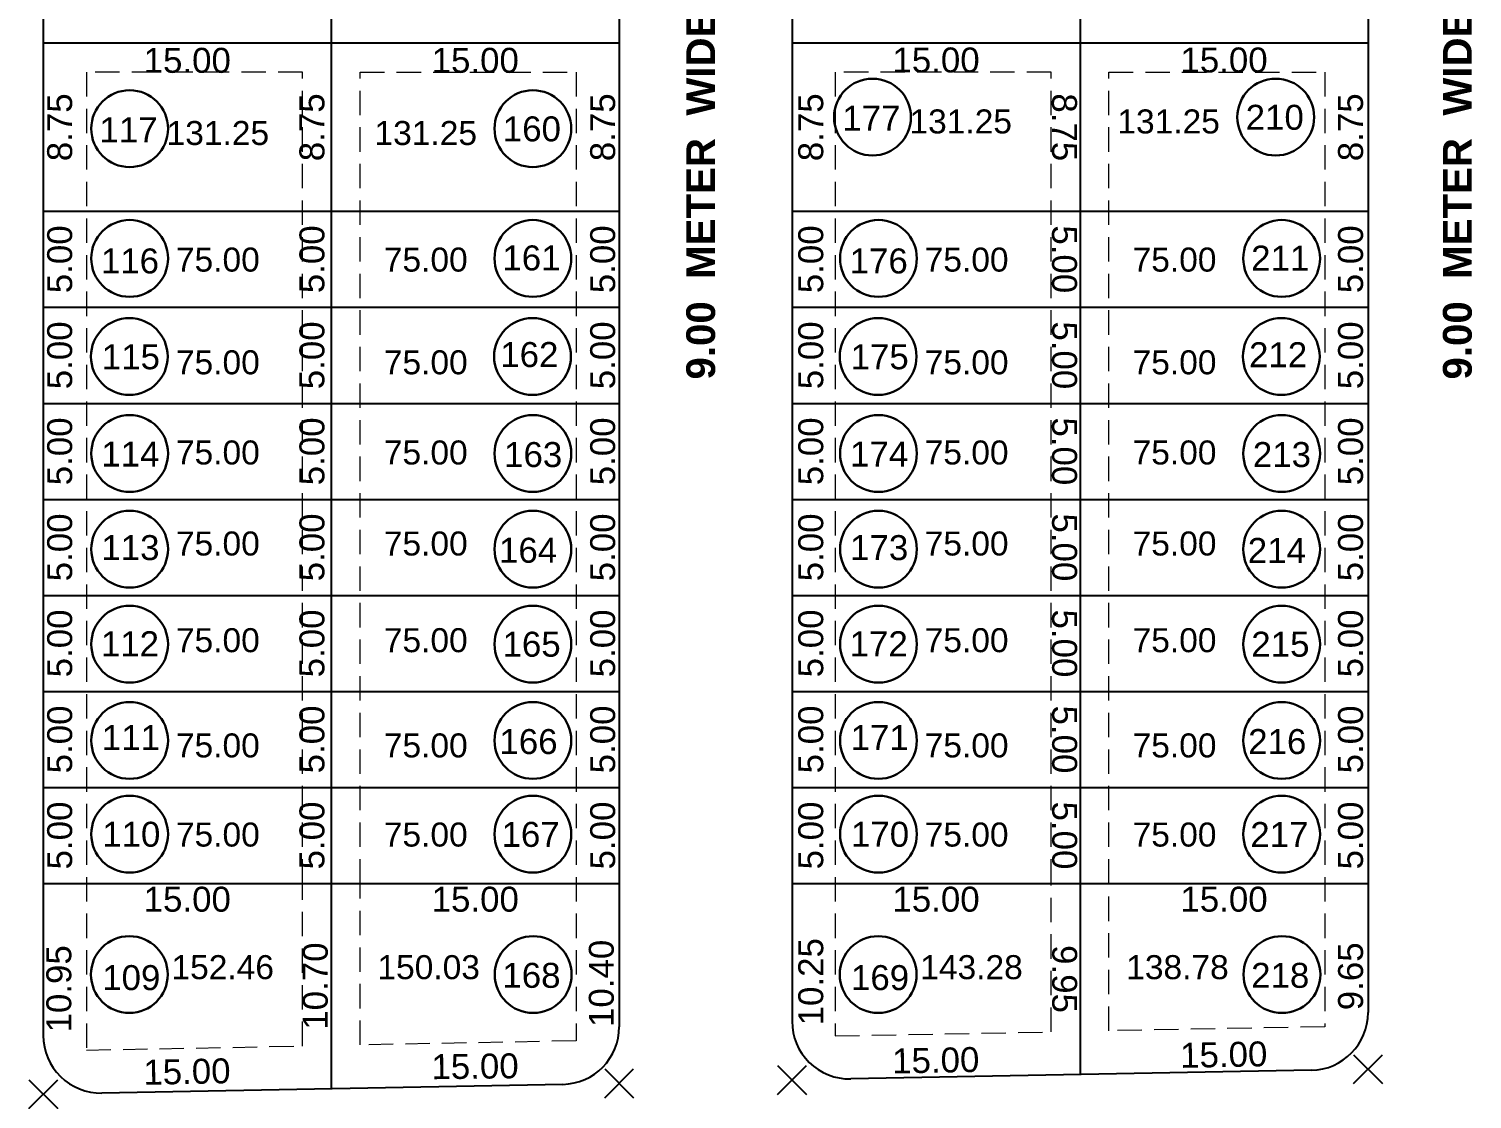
# Model space of a CAD drawing. Header units: millimetres. Extents: x 26213 to 35402, y -1028 to 2462.
# Drawn here: x 35011.4 to 35086.6, y 294.1 to 349.8 of the extents above; entities that cross this region are included whole.
import ezdxf
from ezdxf.enums import TextEntityAlignment as Align

# ---------------------------------------------------------------- set-up
doc = ezdxf.new("R2010")
doc.units = ezdxf.units.MM
doc.header["$PDMODE"] = 3
doc.header["$PDSIZE"] = 0.75
doc.linetypes.add('DASHED', pattern=[19.05, 12.7, -6.35])
for name, color, linetype in [('AREA', 7, 'Continuous'), ('DIMEMSION', 7, 'Continuous'), ('NUMBRING', 162, 'Continuous'), ('POINT', 190, 'Continuous'), ('ROAD', 7, 'Continuous'), ('SOLID HATCH', 253, 'Continuous')]:
    doc.layers.add(name, color=color, linetype=linetype)
doc.layers.add('CIRCLE', color=197, linetype='Continuous', lineweight=30)
doc.layers.add('LAYOUT PLAN', color=7, linetype='Continuous', lineweight=25)
doc.styles.get("Standard").update_dxf_attribs({"font": 'arial.ttf'})
doc.dimstyles.new('LAYOUT PLAN', dxfattribs={"dimtxt": 1.3, "dimasz": 1, "dimexe": 0.18, "dimexo": 0.0625, "dimgap": 0.09, "dimtad": 0, "dimrnd": 0.05, "dimzin": 0, "dimdsep": 46, "dimtxsty": 'Standard', "dimcen": 0, "dimse1": 1, "dimse2": 1, "dimsd1": 1, "dimsd2": 1, "dimadec": 0, "dimazin": 0, "dimtfac": 1, "dimtofl": 0, "dimtmove": 0, "dimatfit": 3, "dimfxl": 1, "dimtolj": 1, "dimtzin": 0, "dimarcsym": 0})

# ---------------------------------------------------------------- blocks, each defined once
blk = doc.blocks.new('*D3331')
at = {"layer": 'Defpoints', "color": 0}
for p in [(35042.167, 340.339), (35041.312, 335.339), (35042.167, 335.339)]:
    blk.add_point(p, dxfattribs=at)
at = {"layer": 'DIMEMSION', "color": 0, "insert": (35041.312, 337.839), "char_height": 1.3, "attachment_point": 5, "rotation": 90}
blk.add_mtext('\\A1;5.00', dxfattribs=at)
blk = doc.blocks.new('*D3332')
at = {"layer": 'Defpoints', "color": 0}
for p in [(35042.167, 335.339), (35041.312, 330.339), (35042.167, 330.339)]:
    blk.add_point(p, dxfattribs=at)
at = {"layer": 'DIMEMSION', "color": 0, "insert": (35041.312, 332.839), "char_height": 1.3, "attachment_point": 5, "rotation": 90}
blk.add_mtext('\\A1;5.00', dxfattribs=at)
blk = doc.blocks.new('*D3333')
at = {"layer": 'Defpoints', "color": 0}
for p in [(35042.167, 330.339), (35041.312, 325.339), (35042.167, 325.339)]:
    blk.add_point(p, dxfattribs=at)
at = {"layer": 'DIMEMSION', "color": 0, "insert": (35041.312, 327.839), "char_height": 1.3, "attachment_point": 5, "rotation": 90}
blk.add_mtext('\\A1;5.00', dxfattribs=at)
blk = doc.blocks.new('*D3334')
at = {"layer": 'Defpoints', "color": 0}
for p in [(35042.167, 325.339), (35041.312, 320.339), (35042.167, 320.339)]:
    blk.add_point(p, dxfattribs=at)
at = {"layer": 'DIMEMSION', "color": 0, "insert": (35041.312, 322.839), "char_height": 1.3, "attachment_point": 5, "rotation": 90}
blk.add_mtext('\\A1;5.00', dxfattribs=at)
blk = doc.blocks.new('*D3335')
at = {"layer": 'Defpoints', "color": 0}
for p in [(35042.167, 320.339), (35041.312, 315.339), (35042.167, 315.339)]:
    blk.add_point(p, dxfattribs=at)
at = {"layer": 'DIMEMSION', "color": 0, "insert": (35041.312, 317.839), "char_height": 1.3, "attachment_point": 5, "rotation": 90}
blk.add_mtext('\\A1;5.00', dxfattribs=at)
blk = doc.blocks.new('*D3336')
at = {"layer": 'Defpoints', "color": 0}
for p in [(35042.167, 315.339), (35041.312, 310.339), (35042.167, 310.339)]:
    blk.add_point(p, dxfattribs=at)
at = {"layer": 'DIMEMSION', "color": 0, "insert": (35041.312, 312.839), "char_height": 1.3, "attachment_point": 5, "rotation": 90}
blk.add_mtext('\\A1;5.00', dxfattribs=at)
blk = doc.blocks.new('*D3337')
at = {"layer": 'Defpoints', "color": 0}
for p in [(35042.167, 310.339), (35041.312, 305.339), (35042.167, 305.339)]:
    blk.add_point(p, dxfattribs=at)
at = {"layer": 'DIMEMSION', "color": 0, "insert": (35041.312, 307.839), "char_height": 1.3, "attachment_point": 5, "rotation": 90}
blk.add_mtext('\\A1;5.00', dxfattribs=at)
blk = doc.blocks.new('*D3338')
at = {"layer": 'Defpoints', "color": 0}
for p in [(35027.167, 340.339), (35026.168, 335.339), (35027.167, 335.339)]:
    blk.add_point(p, dxfattribs=at)
at = {"layer": 'DIMEMSION', "color": 0, "insert": (35026.168, 337.839), "char_height": 1.3, "attachment_point": 5, "rotation": 90}
blk.add_mtext('\\A1;5.00', dxfattribs=at)
blk = doc.blocks.new('*D3339')
at = {"layer": 'Defpoints', "color": 0}
for p in [(35027.167, 335.339), (35026.168, 330.339), (35027.167, 330.339)]:
    blk.add_point(p, dxfattribs=at)
at = {"layer": 'DIMEMSION', "color": 0, "insert": (35026.168, 332.839), "char_height": 1.3, "attachment_point": 5, "rotation": 90}
blk.add_mtext('\\A1;5.00', dxfattribs=at)
blk = doc.blocks.new('*D3340')
at = {"layer": 'Defpoints', "color": 0}
for p in [(35027.167, 330.339), (35026.168, 325.339), (35027.167, 325.339)]:
    blk.add_point(p, dxfattribs=at)
at = {"layer": 'DIMEMSION', "color": 0, "insert": (35026.168, 327.839), "char_height": 1.3, "attachment_point": 5, "rotation": 90}
blk.add_mtext('\\A1;5.00', dxfattribs=at)
blk = doc.blocks.new('*D3341')
at = {"layer": 'Defpoints', "color": 0}
for p in [(35027.167, 325.339), (35026.168, 320.339), (35027.167, 320.339)]:
    blk.add_point(p, dxfattribs=at)
at = {"layer": 'DIMEMSION', "color": 0, "insert": (35026.168, 322.839), "char_height": 1.3, "attachment_point": 5, "rotation": 90}
blk.add_mtext('\\A1;5.00', dxfattribs=at)
blk = doc.blocks.new('*D3342')
at = {"layer": 'Defpoints', "color": 0}
for p in [(35027.167, 320.339), (35026.168, 315.339), (35027.167, 315.339)]:
    blk.add_point(p, dxfattribs=at)
at = {"layer": 'DIMEMSION', "color": 0, "insert": (35026.168, 317.839), "char_height": 1.3, "attachment_point": 5, "rotation": 90}
blk.add_mtext('\\A1;5.00', dxfattribs=at)
blk = doc.blocks.new('*D3343')
at = {"layer": 'Defpoints', "color": 0}
for p in [(35027.167, 315.339), (35026.168, 310.339), (35027.167, 310.339)]:
    blk.add_point(p, dxfattribs=at)
at = {"layer": 'DIMEMSION', "color": 0, "insert": (35026.168, 312.839), "char_height": 1.3, "attachment_point": 5, "rotation": 90}
blk.add_mtext('\\A1;5.00', dxfattribs=at)
blk = doc.blocks.new('*D3344')
at = {"layer": 'Defpoints', "color": 0}
for p in [(35027.167, 310.339), (35026.168, 305.339), (35027.167, 305.339)]:
    blk.add_point(p, dxfattribs=at)
at = {"layer": 'DIMEMSION', "color": 0, "insert": (35026.168, 307.839), "char_height": 1.3, "attachment_point": 5, "rotation": 90}
blk.add_mtext('\\A1;5.00', dxfattribs=at)
blk = doc.blocks.new('*D3345')
at = {"layer": 'Defpoints', "color": 0}
for p in [(35012.167, 310.339), (35013.03, 310.339), (35012.167, 305.339)]:
    blk.add_point(p, dxfattribs=at)
at = {"layer": 'DIMEMSION', "color": 0, "insert": (35013.03, 307.839), "char_height": 1.3, "attachment_point": 5, "rotation": 90}
blk.add_mtext('\\A1;5.00', dxfattribs=at)
blk = doc.blocks.new('*D3346')
at = {"layer": 'Defpoints', "color": 0}
for p in [(35012.167, 315.339), (35013.03, 315.339), (35012.167, 310.339)]:
    blk.add_point(p, dxfattribs=at)
at = {"layer": 'DIMEMSION', "color": 0, "insert": (35013.03, 312.839), "char_height": 1.3, "attachment_point": 5, "rotation": 90}
blk.add_mtext('\\A1;5.00', dxfattribs=at)
blk = doc.blocks.new('*D3347')
at = {"layer": 'Defpoints', "color": 0}
for p in [(35012.167, 320.339), (35013.03, 320.339), (35012.167, 315.339)]:
    blk.add_point(p, dxfattribs=at)
at = {"layer": 'DIMEMSION', "color": 0, "insert": (35013.03, 317.839), "char_height": 1.3, "attachment_point": 5, "rotation": 90}
blk.add_mtext('\\A1;5.00', dxfattribs=at)
blk = doc.blocks.new('*D3348')
at = {"layer": 'Defpoints', "color": 0}
for p in [(35012.167, 325.339), (35013.03, 325.339), (35012.167, 320.339)]:
    blk.add_point(p, dxfattribs=at)
at = {"layer": 'DIMEMSION', "color": 0, "insert": (35013.03, 322.839), "char_height": 1.3, "attachment_point": 5, "rotation": 90}
blk.add_mtext('\\A1;5.00', dxfattribs=at)
blk = doc.blocks.new('*D3349')
at = {"layer": 'Defpoints', "color": 0}
for p in [(35012.167, 330.339), (35013.03, 330.339), (35012.167, 325.339)]:
    blk.add_point(p, dxfattribs=at)
at = {"layer": 'DIMEMSION', "color": 0, "insert": (35013.03, 327.839), "char_height": 1.3, "attachment_point": 5, "rotation": 90}
blk.add_mtext('\\A1;5.00', dxfattribs=at)
blk = doc.blocks.new('*D3350')
at = {"layer": 'Defpoints', "color": 0}
for p in [(35012.167, 335.339), (35013.03, 335.339), (35012.167, 330.339)]:
    blk.add_point(p, dxfattribs=at)
at = {"layer": 'DIMEMSION', "color": 0, "insert": (35013.03, 332.839), "char_height": 1.3, "attachment_point": 5, "rotation": 90}
blk.add_mtext('\\A1;5.00', dxfattribs=at)
blk = doc.blocks.new('*D3351')
at = {"layer": 'Defpoints', "color": 0}
for p in [(35012.167, 340.339), (35013.03, 340.339), (35012.167, 335.339)]:
    blk.add_point(p, dxfattribs=at)
at = {"layer": 'DIMEMSION', "color": 0, "insert": (35013.03, 337.839), "char_height": 1.3, "attachment_point": 5, "rotation": 90}
blk.add_mtext('\\A1;5.00', dxfattribs=at)
blk = doc.blocks.new('*D3352')
at = {"layer": 'Defpoints', "color": 0}
for p in [(35027.167, 305.339), (35042.167, 305.339), (35027.167, 304.513)]:
    blk.add_point(p, dxfattribs=at)
at = {"layer": 'DIMEMSION', "color": 0, "insert": (35034.667, 304.513), "char_height": 1.3, "attachment_point": 5}
blk.add_mtext('\\A1;15.00', dxfattribs=at)
blk = doc.blocks.new('*D3353')
at = {"layer": 'Defpoints', "color": 0}
for p in [(35012.167, 305.339), (35027.167, 305.339), (35012.167, 304.513)]:
    blk.add_point(p, dxfattribs=at)
at = {"layer": 'DIMEMSION', "color": 0, "insert": (35019.667, 304.513), "char_height": 1.3, "attachment_point": 5}
blk.add_mtext('\\A1;15.00', dxfattribs=at)
blk = doc.blocks.new('*D3354')
at = {"layer": 'Defpoints', "color": 0}
for p in [(35066.167, 305.339), (35081.167, 305.339), (35066.167, 304.513)]:
    blk.add_point(p, dxfattribs=at)
at = {"layer": 'DIMEMSION', "color": 0, "insert": (35073.667, 304.513), "char_height": 1.3, "attachment_point": 5}
blk.add_mtext('\\A1;15.00', dxfattribs=at)
blk = doc.blocks.new('*D3355')
at = {"layer": 'Defpoints', "color": 0}
for p in [(35051.167, 305.339), (35066.167, 305.339), (35051.167, 304.513)]:
    blk.add_point(p, dxfattribs=at)
at = {"layer": 'DIMEMSION', "color": 0, "insert": (35058.667, 304.513), "char_height": 1.3, "attachment_point": 5}
blk.add_mtext('\\A1;15.00', dxfattribs=at)
blk = doc.blocks.new('*D3356')
at = {"layer": 'Defpoints', "color": 0}
for p in [(35012.167, 305.339), (35012.167, 294.371), (35012.985, 294.371)]:
    blk.add_point(p, dxfattribs=at)
at = {"layer": 'DIMEMSION', "color": 0, "insert": (35012.985, 299.855), "char_height": 1.3, "attachment_point": 5, "rotation": 90}
blk.add_mtext('\\A1;10.95', dxfattribs=at)
blk = doc.blocks.new('*D3357')
at = {"layer": 'Defpoints', "color": 0}
for p in [(35027.15, 295.682), (35027.167, 294.768), (35012.167, 294.485)]:
    blk.add_point(p, dxfattribs=at)
at = {"layer": 'DIMEMSION', "color": 0, "lineweight": 25, "insert": (35019.65, 295.54), "char_height": 1.3, "attachment_point": 5, "rotation": 1.08171}
blk.add_mtext('\\A1;15.00', dxfattribs=at)
blk = doc.blocks.new('*D3358')
at = {"layer": 'Defpoints', "color": 0}
for p in [(35027.167, 305.339), (35026.342, 294.655), (35027.167, 294.655)]:
    blk.add_point(p, dxfattribs=at)
at = {"layer": 'DIMEMSION', "color": 0, "lineweight": 25, "insert": (35026.342, 299.997), "char_height": 1.3, "attachment_point": 5, "rotation": 90}
blk.add_mtext('\\A1;10.70', dxfattribs=at)
blk = doc.blocks.new('*D3359')
at = {"layer": 'Defpoints', "color": 0}
for p in [(35042.156, 295.9), (35027.167, 294.768), (35042.167, 294.938)]:
    blk.add_point(p, dxfattribs=at)
at = {"layer": 'DIMEMSION', "color": 0, "lineweight": 25, "insert": (35034.656, 295.815), "char_height": 1.3, "attachment_point": 5, "rotation": 0.64908}
blk.add_mtext('\\A1;15.00', dxfattribs=at)
blk = doc.blocks.new('*D3360')
at = {"layer": 'Defpoints', "color": 0}
for p in [(35041.242, 305.339), (35042.167, 305.339), (35042.167, 294.938)]:
    blk.add_point(p, dxfattribs=at)
at = {"layer": 'DIMEMSION', "color": 0, "insert": (35041.242, 300.139), "char_height": 1.3, "attachment_point": 5, "rotation": 90}
blk.add_mtext('\\A1;10.40', dxfattribs=at)
blk = doc.blocks.new('*D3361')
at = {"layer": 'Defpoints', "color": 0}
for p in [(35051.167, 305.339), (35052.15, 305.339), (35051.167, 295.108)]:
    blk.add_point(p, dxfattribs=at)
at = {"layer": 'DIMEMSION', "color": 0, "insert": (35052.15, 300.224), "char_height": 1.3, "attachment_point": 5, "rotation": 90}
blk.add_mtext('\\A1;10.25', dxfattribs=at)
blk = doc.blocks.new('*D3362')
at = {"layer": 'Defpoints', "color": 0}
for p in [(35066.152, 296.269), (35066.167, 295.504), (35051.167, 295.221)]:
    blk.add_point(p, dxfattribs=at)
at = {"layer": 'DIMEMSION', "color": 0, "lineweight": 25, "insert": (35058.652, 296.128), "char_height": 1.3, "attachment_point": 5, "rotation": 1.08171}
blk.add_mtext('\\A1;15.00', dxfattribs=at)
blk = doc.blocks.new('*D3363')
at = {"layer": 'Defpoints', "color": 0}
for p in [(35065.356, 305.339), (35066.167, 305.339), (35066.169, 295.391)]:
    blk.add_point(p, dxfattribs=at)
at = {"layer": 'DIMEMSION', "color": 0, "lineweight": 25, "insert": (35065.357, 300.365), "char_height": 1.3, "attachment_point": 5, "rotation": 270.01229}
blk.add_mtext('\\A1;9.95', dxfattribs=at)
blk = doc.blocks.new('*D3364')
at = {"layer": 'Defpoints', "color": 0}
for p in [(35081.15, 296.563), (35066.167, 295.504), (35081.165, 295.787)]:
    blk.add_point(p, dxfattribs=at)
at = {"layer": 'DIMEMSION', "color": 0, "lineweight": 25, "insert": (35073.651, 296.422), "char_height": 1.3, "attachment_point": 5, "rotation": 1.08171}
blk.add_mtext('\\A1;15.00', dxfattribs=at)
blk = doc.blocks.new('*D3365')
at = {"layer": 'Defpoints', "color": 0}
for p in [(35080.265, 305.339), (35081.167, 305.339), (35081.167, 295.675)]:
    blk.add_point(p, dxfattribs=at)
at = {"layer": 'DIMEMSION', "color": 0, "insert": (35080.265, 300.507), "char_height": 1.3, "attachment_point": 5, "rotation": 90}
blk.add_mtext('\\A1;9.65', dxfattribs=at)
blk = doc.blocks.new('*D3420')
at = {"layer": 'Defpoints', "color": 0, "ltscale": 2}
for p in [(35012.167, 349.085), (35013.03, 349.085), (35012.167, 340.339)]:
    blk.add_point(p, dxfattribs=at)
at = {"layer": 'DIMEMSION', "color": 0, "ltscale": 2, "insert": (35013.03, 344.712), "char_height": 1.3, "attachment_point": 5, "rotation": 90}
blk.add_mtext('\\A1;8.75', dxfattribs=at)
blk = doc.blocks.new('*D3421')
at = {"layer": 'Defpoints', "color": 0, "ltscale": 2}
for p in [(35012.167, 357.835), (35013.03, 357.835), (35012.167, 349.085)]:
    blk.add_point(p, dxfattribs=at)
at = {"layer": 'DIMEMSION', "color": 0, "ltscale": 2, "insert": (35013.03, 353.46), "char_height": 1.3, "attachment_point": 5, "rotation": 90}
blk.add_mtext('\\A1;8.75', dxfattribs=at)
blk = doc.blocks.new('*D3427')
at = {"layer": 'Defpoints', "color": 0, "ltscale": 2}
for p in [(35026.168, 349.085), (35027.167, 349.085), (35027.167, 340.339)]:
    blk.add_point(p, dxfattribs=at)
at = {"layer": 'DIMEMSION', "color": 0, "ltscale": 2, "insert": (35026.168, 344.712), "char_height": 1.3, "attachment_point": 5, "rotation": 90}
blk.add_mtext('\\A1;8.75', dxfattribs=at)
blk = doc.blocks.new('*D3428')
at = {"layer": 'Defpoints', "color": 0, "ltscale": 2}
for p in [(35026.168, 357.835), (35027.167, 357.835), (35027.167, 349.085)]:
    blk.add_point(p, dxfattribs=at)
at = {"layer": 'DIMEMSION', "color": 0, "ltscale": 2, "insert": (35026.168, 353.46), "char_height": 1.3, "attachment_point": 5, "rotation": 90}
blk.add_mtext('\\A1;8.75', dxfattribs=at)
blk = doc.blocks.new('*D3434')
at = {"layer": 'Defpoints', "color": 0, "ltscale": 2}
for p in [(35041.312, 349.085), (35042.167, 349.085), (35042.167, 340.339)]:
    blk.add_point(p, dxfattribs=at)
at = {"layer": 'DIMEMSION', "color": 0, "ltscale": 2, "insert": (35041.312, 344.712), "char_height": 1.3, "attachment_point": 5, "rotation": 90}
blk.add_mtext('\\A1;8.75', dxfattribs=at)
blk = doc.blocks.new('*D3435')
at = {"layer": 'Defpoints', "color": 0, "ltscale": 2}
for p in [(35041.312, 357.835), (35042.167, 357.835), (35042.167, 349.085)]:
    blk.add_point(p, dxfattribs=at)
at = {"layer": 'DIMEMSION', "color": 0, "ltscale": 2, "insert": (35041.312, 353.46), "char_height": 1.3, "attachment_point": 5, "rotation": 90}
blk.add_mtext('\\A1;8.75', dxfattribs=at)
blk = doc.blocks.new('*D3446')
at = {"layer": 'Defpoints', "color": 0, "ltscale": 2}
for p in [(35051.167, 310.339), (35052.15, 310.339), (35051.167, 305.339)]:
    blk.add_point(p, dxfattribs=at)
at = {"layer": 'DIMEMSION', "color": 0, "ltscale": 2, "insert": (35052.15, 307.839), "char_height": 1.3, "attachment_point": 5, "rotation": 90}
blk.add_mtext('\\A1;5.00', dxfattribs=at)
blk = doc.blocks.new('*D3447')
at = {"layer": 'Defpoints', "color": 0, "ltscale": 2}
for p in [(35051.167, 315.339), (35052.15, 315.339), (35051.167, 310.339)]:
    blk.add_point(p, dxfattribs=at)
at = {"layer": 'DIMEMSION', "color": 0, "ltscale": 2, "insert": (35052.15, 312.839), "char_height": 1.3, "attachment_point": 5, "rotation": 90}
blk.add_mtext('\\A1;5.00', dxfattribs=at)
blk = doc.blocks.new('*D3448')
at = {"layer": 'Defpoints', "color": 0, "ltscale": 2}
for p in [(35051.167, 320.339), (35052.15, 320.339), (35051.167, 315.339)]:
    blk.add_point(p, dxfattribs=at)
at = {"layer": 'DIMEMSION', "color": 0, "ltscale": 2, "insert": (35052.15, 317.839), "char_height": 1.3, "attachment_point": 5, "rotation": 90}
blk.add_mtext('\\A1;5.00', dxfattribs=at)
blk = doc.blocks.new('*D3449')
at = {"layer": 'Defpoints', "color": 0, "ltscale": 2}
for p in [(35051.167, 325.339), (35052.15, 325.339), (35051.167, 320.339)]:
    blk.add_point(p, dxfattribs=at)
at = {"layer": 'DIMEMSION', "color": 0, "ltscale": 2, "insert": (35052.15, 322.839), "char_height": 1.3, "attachment_point": 5, "rotation": 90}
blk.add_mtext('\\A1;5.00', dxfattribs=at)
blk = doc.blocks.new('*D3450')
at = {"layer": 'Defpoints', "color": 0, "ltscale": 2}
for p in [(35051.167, 330.339), (35052.15, 330.339), (35051.167, 325.339)]:
    blk.add_point(p, dxfattribs=at)
at = {"layer": 'DIMEMSION', "color": 0, "ltscale": 2, "insert": (35052.15, 327.839), "char_height": 1.3, "attachment_point": 5, "rotation": 90}
blk.add_mtext('\\A1;5.00', dxfattribs=at)
blk = doc.blocks.new('*D3451')
at = {"layer": 'Defpoints', "color": 0, "ltscale": 2}
for p in [(35051.167, 335.339), (35052.15, 335.339), (35051.167, 330.339)]:
    blk.add_point(p, dxfattribs=at)
at = {"layer": 'DIMEMSION', "color": 0, "ltscale": 2, "insert": (35052.15, 332.839), "char_height": 1.3, "attachment_point": 5, "rotation": 90}
blk.add_mtext('\\A1;5.00', dxfattribs=at)
blk = doc.blocks.new('*D3452')
at = {"layer": 'Defpoints', "color": 0, "ltscale": 2}
for p in [(35051.167, 340.339), (35052.15, 340.339), (35051.167, 335.339)]:
    blk.add_point(p, dxfattribs=at)
at = {"layer": 'DIMEMSION', "color": 0, "ltscale": 2, "insert": (35052.15, 337.839), "char_height": 1.3, "attachment_point": 5, "rotation": 90}
blk.add_mtext('\\A1;5.00', dxfattribs=at)
blk = doc.blocks.new('*D3453')
at = {"layer": 'Defpoints', "color": 0, "ltscale": 2}
for p in [(35051.167, 349.085), (35052.15, 349.085), (35051.167, 340.339)]:
    blk.add_point(p, dxfattribs=at)
at = {"layer": 'DIMEMSION', "color": 0, "ltscale": 2, "insert": (35052.15, 344.712), "char_height": 1.3, "attachment_point": 5, "rotation": 90}
blk.add_mtext('\\A1;8.75', dxfattribs=at)
blk = doc.blocks.new('*D3454')
at = {"layer": 'Defpoints', "color": 0, "ltscale": 2}
for p in [(35051.167, 357.835), (35052.15, 357.835), (35051.167, 349.085)]:
    blk.add_point(p, dxfattribs=at)
at = {"layer": 'DIMEMSION', "color": 0, "ltscale": 2, "insert": (35052.15, 353.46), "char_height": 1.3, "attachment_point": 5, "rotation": 90}
blk.add_mtext('\\A1;8.75', dxfattribs=at)
blk = doc.blocks.new('*D3460')
at = {"layer": 'Defpoints', "color": 0, "ltscale": 2}
for p in [(35065.355, 310.339), (35066.167, 310.339), (35066.167, 305.339)]:
    blk.add_point(p, dxfattribs=at)
at = {"layer": 'DIMEMSION', "color": 0, "ltscale": 2, "insert": (35065.356, 307.839), "char_height": 1.3, "attachment_point": 5, "rotation": 270.01229}
blk.add_mtext('\\A1;5.00', dxfattribs=at)
blk = doc.blocks.new('*D3461')
at = {"layer": 'Defpoints', "color": 0, "ltscale": 2}
for p in [(35065.354, 315.339), (35066.167, 315.339), (35066.167, 310.339)]:
    blk.add_point(p, dxfattribs=at)
at = {"layer": 'DIMEMSION', "color": 0, "ltscale": 2, "insert": (35065.355, 312.839), "char_height": 1.3, "attachment_point": 5, "rotation": 270.01229}
blk.add_mtext('\\A1;5.00', dxfattribs=at)
blk = doc.blocks.new('*D3462')
at = {"layer": 'Defpoints', "color": 0, "ltscale": 2}
for p in [(35065.353, 320.339), (35066.167, 320.339), (35066.167, 315.339)]:
    blk.add_point(p, dxfattribs=at)
at = {"layer": 'DIMEMSION', "color": 0, "ltscale": 2, "insert": (35065.353, 317.839), "char_height": 1.3, "attachment_point": 5, "rotation": 270.01229}
blk.add_mtext('\\A1;5.00', dxfattribs=at)
blk = doc.blocks.new('*D3463')
at = {"layer": 'Defpoints', "color": 0, "ltscale": 2}
for p in [(35065.352, 325.339), (35066.167, 325.339), (35066.167, 320.339)]:
    blk.add_point(p, dxfattribs=at)
at = {"layer": 'DIMEMSION', "color": 0, "ltscale": 2, "insert": (35065.352, 322.839), "char_height": 1.3, "attachment_point": 5, "rotation": 270.01229}
blk.add_mtext('\\A1;5.00', dxfattribs=at)
blk = doc.blocks.new('*D3464')
at = {"layer": 'Defpoints', "color": 0, "ltscale": 2}
for p in [(35065.351, 330.339), (35066.167, 330.339), (35066.167, 325.339)]:
    blk.add_point(p, dxfattribs=at)
at = {"layer": 'DIMEMSION', "color": 0, "ltscale": 2, "insert": (35065.351, 327.839), "char_height": 1.3, "attachment_point": 5, "rotation": 270.01229}
blk.add_mtext('\\A1;5.00', dxfattribs=at)
blk = doc.blocks.new('*D3465')
at = {"layer": 'Defpoints', "color": 0, "ltscale": 2}
for p in [(35065.35, 335.339), (35066.167, 335.339), (35066.167, 330.339)]:
    blk.add_point(p, dxfattribs=at)
at = {"layer": 'DIMEMSION', "color": 0, "ltscale": 2, "insert": (35065.35, 332.839), "char_height": 1.3, "attachment_point": 5, "rotation": 270.01229}
blk.add_mtext('\\A1;5.00', dxfattribs=at)
blk = doc.blocks.new('*D3466')
at = {"layer": 'Defpoints', "color": 0, "ltscale": 2}
for p in [(35065.349, 340.339), (35066.167, 340.339), (35066.167, 335.339)]:
    blk.add_point(p, dxfattribs=at)
at = {"layer": 'DIMEMSION', "color": 0, "ltscale": 2, "insert": (35065.349, 337.839), "char_height": 1.3, "attachment_point": 5, "rotation": 270.01229}
blk.add_mtext('\\A1;5.00', dxfattribs=at)
blk = doc.blocks.new('*D3467')
at = {"layer": 'Defpoints', "color": 0, "ltscale": 2}
for p in [(35065.347, 349.085), (35066.167, 349.085), (35066.167, 340.339)]:
    blk.add_point(p, dxfattribs=at)
at = {"layer": 'DIMEMSION', "color": 0, "ltscale": 2, "insert": (35065.348, 344.712), "char_height": 1.3, "attachment_point": 5, "rotation": 270.01229}
blk.add_mtext('\\A1;8.75', dxfattribs=at)
blk = doc.blocks.new('*D3468')
at = {"layer": 'Defpoints', "color": 0, "ltscale": 2}
for p in [(35065.345, 357.835), (35066.167, 357.835), (35066.167, 349.085)]:
    blk.add_point(p, dxfattribs=at)
at = {"layer": 'DIMEMSION', "color": 0, "ltscale": 2, "insert": (35065.346, 353.46), "char_height": 1.3, "attachment_point": 5, "rotation": 270.01229}
blk.add_mtext('\\A1;8.75', dxfattribs=at)
blk = doc.blocks.new('*D3474')
at = {"layer": 'Defpoints', "color": 0, "ltscale": 2}
for p in [(35080.265, 310.339), (35081.167, 310.339), (35081.167, 305.339)]:
    blk.add_point(p, dxfattribs=at)
at = {"layer": 'DIMEMSION', "color": 0, "ltscale": 2, "insert": (35080.265, 307.839), "char_height": 1.3, "attachment_point": 5, "rotation": 90}
blk.add_mtext('\\A1;5.00', dxfattribs=at)
blk = doc.blocks.new('*D3475')
at = {"layer": 'Defpoints', "color": 0, "ltscale": 2}
for p in [(35080.265, 315.339), (35081.167, 315.339), (35081.167, 310.339)]:
    blk.add_point(p, dxfattribs=at)
at = {"layer": 'DIMEMSION', "color": 0, "ltscale": 2, "insert": (35080.265, 312.839), "char_height": 1.3, "attachment_point": 5, "rotation": 90}
blk.add_mtext('\\A1;5.00', dxfattribs=at)
blk = doc.blocks.new('*D3476')
at = {"layer": 'Defpoints', "color": 0, "ltscale": 2}
for p in [(35080.265, 320.339), (35081.167, 320.339), (35081.167, 315.339)]:
    blk.add_point(p, dxfattribs=at)
at = {"layer": 'DIMEMSION', "color": 0, "ltscale": 2, "insert": (35080.265, 317.839), "char_height": 1.3, "attachment_point": 5, "rotation": 90}
blk.add_mtext('\\A1;5.00', dxfattribs=at)
blk = doc.blocks.new('*D3477')
at = {"layer": 'Defpoints', "color": 0, "ltscale": 2}
for p in [(35080.265, 325.339), (35081.167, 325.339), (35081.167, 320.339)]:
    blk.add_point(p, dxfattribs=at)
at = {"layer": 'DIMEMSION', "color": 0, "ltscale": 2, "insert": (35080.265, 322.839), "char_height": 1.3, "attachment_point": 5, "rotation": 90}
blk.add_mtext('\\A1;5.00', dxfattribs=at)
blk = doc.blocks.new('*D3478')
at = {"layer": 'Defpoints', "color": 0, "ltscale": 2}
for p in [(35080.265, 330.339), (35081.167, 330.339), (35081.167, 325.339)]:
    blk.add_point(p, dxfattribs=at)
at = {"layer": 'DIMEMSION', "color": 0, "ltscale": 2, "insert": (35080.265, 327.839), "char_height": 1.3, "attachment_point": 5, "rotation": 90}
blk.add_mtext('\\A1;5.00', dxfattribs=at)
blk = doc.blocks.new('*D3479')
at = {"layer": 'Defpoints', "color": 0, "ltscale": 2}
for p in [(35080.265, 335.339), (35081.167, 335.339), (35081.167, 330.339)]:
    blk.add_point(p, dxfattribs=at)
at = {"layer": 'DIMEMSION', "color": 0, "ltscale": 2, "insert": (35080.265, 332.839), "char_height": 1.3, "attachment_point": 5, "rotation": 90}
blk.add_mtext('\\A1;5.00', dxfattribs=at)
blk = doc.blocks.new('*D3480')
at = {"layer": 'Defpoints', "color": 0, "ltscale": 2}
for p in [(35080.265, 340.339), (35081.167, 340.339), (35081.167, 335.339)]:
    blk.add_point(p, dxfattribs=at)
at = {"layer": 'DIMEMSION', "color": 0, "ltscale": 2, "insert": (35080.265, 337.839), "char_height": 1.3, "attachment_point": 5, "rotation": 90}
blk.add_mtext('\\A1;5.00', dxfattribs=at)
blk = doc.blocks.new('*D3481')
at = {"layer": 'Defpoints', "color": 0, "ltscale": 2}
for p in [(35080.265, 349.085), (35081.167, 349.085), (35081.167, 340.339)]:
    blk.add_point(p, dxfattribs=at)
at = {"layer": 'DIMEMSION', "color": 0, "ltscale": 2, "insert": (35080.265, 344.712), "char_height": 1.3, "attachment_point": 5, "rotation": 90}
blk.add_mtext('\\A1;8.75', dxfattribs=at)
blk = doc.blocks.new('*D3482')
at = {"layer": 'Defpoints', "color": 0, "ltscale": 2}
for p in [(35080.265, 357.835), (35081.167, 357.835), (35081.167, 349.085)]:
    blk.add_point(p, dxfattribs=at)
at = {"layer": 'DIMEMSION', "color": 0, "ltscale": 2, "insert": (35080.265, 353.46), "char_height": 1.3, "attachment_point": 5, "rotation": 90}
blk.add_mtext('\\A1;8.75', dxfattribs=at)
blk = doc.blocks.new('*D3519')
at = {"layer": 'Defpoints', "color": 0, "ltscale": 2}
for p in [(35012.167, 349.085), (35027.167, 349.085), (35027.167, 348.188)]:
    blk.add_point(p, dxfattribs=at)
at = {"layer": 'DIMEMSION', "color": 0, "ltscale": 2, "insert": (35019.667, 348.188), "char_height": 1.3, "attachment_point": 5}
blk.add_mtext('\\A1;15.00', dxfattribs=at)
blk = doc.blocks.new('*D3520')
at = {"layer": 'Defpoints', "color": 0, "ltscale": 2}
for p in [(35027.167, 349.085), (35042.167, 349.085), (35042.167, 348.188)]:
    blk.add_point(p, dxfattribs=at)
at = {"layer": 'DIMEMSION', "color": 0, "ltscale": 2, "insert": (35034.667, 348.188), "char_height": 1.3, "attachment_point": 5}
blk.add_mtext('\\A1;15.00', dxfattribs=at)
blk = doc.blocks.new('*D3521')
at = {"layer": 'Defpoints', "color": 0, "ltscale": 2}
for p in [(35051.167, 349.085), (35066.167, 349.085), (35066.167, 348.206)]:
    blk.add_point(p, dxfattribs=at)
at = {"layer": 'DIMEMSION', "color": 0, "ltscale": 2, "insert": (35058.667, 348.206), "char_height": 1.3, "attachment_point": 5}
blk.add_mtext('\\A1;15.00', dxfattribs=at)
blk = doc.blocks.new('*D3522')
at = {"layer": 'Defpoints', "color": 0, "ltscale": 2}
for p in [(35066.167, 349.085), (35081.167, 349.085), (35081.167, 348.206)]:
    blk.add_point(p, dxfattribs=at)
at = {"layer": 'DIMEMSION', "color": 0, "ltscale": 2, "insert": (35073.667, 348.206), "char_height": 1.3, "attachment_point": 5}
blk.add_mtext('\\A1;15.00', dxfattribs=at)

msp = doc.modelspace()

# ---------------------------------------------------------------- linework, layer by layer
at = {"layer": 'CIRCLE'}
for centre in [(35016.666, 344.64), (35037.668, 344.64), (35055.358, 345.242), (35076.359, 345.242), (35016.666, 337.885), (35037.668, 337.885), (35055.666, 337.885), (35076.668, 337.885), (35016.649, 332.778), (35037.65, 332.778), (35055.649, 332.778), (35076.65, 332.778), (35016.666, 327.726), (35037.668, 327.726), (35055.666, 327.726), (35076.668, 327.726), (35016.666, 322.745), (35037.668, 322.745), (35055.666, 322.745), (35076.668, 322.745), (35016.666, 317.799), (35037.668, 317.799), (35055.666, 317.799), (35076.668, 317.799), (35016.666, 312.787), (35037.668, 312.787), (35055.666, 312.787), (35076.668, 312.787), (35016.666, 307.906), (35037.668, 307.906), (35055.666, 307.906), (35076.668, 307.906), (35016.651, 300.598), (35037.683, 300.598), (35055.651, 300.598), (35076.683, 300.598)]:
    msp.add_circle(centre, 2, dxfattribs=at)
at = {"layer": 'LAYOUT PLAN', "lineweight": 25}
for p, q in [((35027.167, 393.835), (35027.167, 294.655)), ((35027.167, 393.835), (35027.167, 294.655)), ((35066.167, 393.835), (35066.167, 295.391)), ((35066.167, 393.835), (35066.167, 295.504)), ((35012.167, 390.835), (35012.167, 297.429)), ((35042.167, 390.835), (35042.167, 297.882)), ((35051.167, 390.835), (35051.167, 298.165)), ((35081.167, 390.835), (35081.167, 298.618)), ((35042.167, 349.085), (35012.167, 349.085)), ((35081.167, 349.085), (35051.167, 349.085)), ((35012.167, 340.339), (35042.167, 340.339)), ((35051.167, 340.339), (35081.167, 340.339)), ((35012.167, 335.339), (35042.167, 335.339)), ((35051.167, 335.339), (35081.167, 335.339)), ((35012.167, 330.339), (35042.167, 330.339)), ((35051.167, 330.339), (35081.167, 330.339)), ((35012.167, 325.339), (35042.167, 325.339)), ((35051.167, 325.339), (35081.167, 325.339)), ((35012.167, 320.339), (35042.167, 320.339)), ((35051.167, 320.339), (35081.167, 320.339)), ((35012.167, 315.339), (35042.167, 315.339)), ((35051.167, 315.339), (35081.167, 315.339)), ((35012.167, 310.339), (35042.167, 310.339)), ((35051.167, 310.339), (35081.167, 310.339)), ((35012.167, 305.339), (35042.167, 305.339)), ((35051.167, 305.339), (35081.167, 305.339)), ((35078.224, 295.619), (35054.224, 295.165)), ((35039.224, 294.882), (35015.224, 294.429))]:
    msp.add_line(p, q, dxfattribs=at)
for centre, start, end in [((35078.167, 298.618), 271.08171, 0), ((35039.167, 297.882), 271.08171, 0), ((35054.167, 298.165), 180, 271.08171), ((35015.167, 297.429), 180, 271.08171)]:
    msp.add_arc(centre, 3, start, end, dxfattribs=at)
at = {"layer": 'POINT'}
for p in [(35081.167, 295.675), (35042.167, 294.938), (35051.167, 295.108), (35012.167, 294.371)]:
    msp.add_point(p, dxfattribs=at)
at = {"layer": 'SOLID HATCH', "color": 9, "linetype": 'DASHED', "lineweight": 15, "ltscale": 0.1, "true_color": 0xc7c8ca}
for points in [[(35025.667, 305.339), (35025.667, 347.585), (35014.417, 347.585), (35014.417, 296.664), (35025.667, 296.877), (35025.667, 305.339)], [(35028.667, 347.585), (35039.917, 347.585), (35039.917, 297.146), (35028.667, 296.933), (35028.667, 305.339), (35028.667, 347.585)], [(35064.667, 347.585), (35053.417, 347.585), (35053.417, 297.401), (35064.668, 297.613), (35064.667, 305.339), (35064.667, 347.585)], [(35067.667, 347.585), (35078.917, 347.585), (35078.917, 297.882), (35067.667, 297.67), (35067.667, 305.339), (35067.667, 347.585)]]:
    msp.add_lwpolyline(points, dxfattribs=at)

# ---------------------------------------------------------------- texts
at = {"layer": 'AREA'}
for s, p in [('131.25', (35021.26, 344.414)), ('131.25', (35032.089, 344.414)), ('131.25', (35059.952, 345.016)), ('131.25', (35070.781, 345.016)), ('75.00', (35021.26, 337.822)), ('75.00', (35032.089, 337.822)), ('75.00', (35060.26, 337.822)), ('75.00', (35071.089, 337.822)), ('75.00', (35021.26, 332.475)), ('75.00', (35032.089, 332.475)), ('75.00', (35060.26, 332.475)), ('75.00', (35071.089, 332.475)), ('75.00', (35021.26, 327.78)), ('75.00', (35032.089, 327.78)), ('75.00', (35060.26, 327.78)), ('75.00', (35071.089, 327.78)), ('75.00', (35021.26, 323.041)), ('75.00', (35032.089, 323.041)), ('75.00', (35060.26, 323.041)), ('75.00', (35071.089, 323.041)), ('75.00', (35021.26, 318.007)), ('75.00', (35032.089, 318.007)), ('75.00', (35060.26, 318.007)), ('75.00', (35071.089, 318.007)), ('75.00', (35021.26, 312.529)), ('75.00', (35032.089, 312.529)), ('75.00', (35060.26, 312.529)), ('75.00', (35071.089, 312.529)), ('75.00', (35021.26, 307.887)), ('75.00', (35032.089, 307.887)), ('75.00', (35060.26, 307.887)), ('75.00', (35071.089, 307.887)), ('152.46', (35021.514, 300.983)), ('150.03', (35032.241, 300.983)), ('143.28', (35060.514, 300.983)), ('138.78', (35071.241, 300.983))]:
    msp.add_text(s, height=1.25, dxfattribs=at).set_placement(p, align=Align.MIDDLE_CENTER)
at = {"layer": 'NUMBRING', "color": 7}
for s, p in [('177', (35055.299, 345.185)), ('210', (35076.308, 345.232)), ('117', (35016.607, 344.584)), ('160', (35037.616, 344.63)), ('116', (35016.681, 337.753)), ('161', (35037.594, 337.911)), ('176', (35055.681, 337.753)), ('211', (35076.594, 337.911)), ('115', (35016.731, 332.754)), ('162', (35037.484, 332.88)), ('175', (35055.731, 332.754)), ('212', (35076.484, 332.88)), ('114', (35016.706, 327.699)), ('163', (35037.683, 327.673)), ('174', (35055.706, 327.699)), ('213', (35076.683, 327.673)), ('113', (35016.706, 322.827)), ('164', (35037.418, 322.69)), ('173', (35055.706, 322.827)), ('214', (35076.418, 322.69)), ('112', (35016.681, 317.831)), ('165', (35037.602, 317.799)), ('172', (35055.681, 317.831)), ('215', (35076.602, 317.799)), ('111', (35016.731, 312.936)), ('171', (35055.731, 312.936)), ('166', (35037.44, 312.73)), ('216', (35076.44, 312.73)), ('110', (35016.751, 307.903)), ('167', (35037.55, 307.897)), ('170', (35055.751, 307.903)), ('217', (35076.55, 307.897)), ('109', (35016.751, 300.439)), ('168', (35037.594, 300.558)), ('169', (35055.751, 300.439)), ('218', (35076.594, 300.558))]:
    msp.add_text(s, height=1.3, dxfattribs=at).set_placement(p, align=Align.MIDDLE)
at = {"layer": 'ROAD', "char_height": 1.5, "width": 93.53513, "attachment_point": 4, "rotation": 90}
for insert in [(35046.419, 297.997), (35085.829, 297.997)]:
    msp.add_mtext('\\pi33.58;{\\fArial|b1|i0|c0|p34;9.00  METER  WIDE  ROAD}', dxfattribs=dict(at, insert=insert))

# ---------------------------------------------------------------- dimensions: what is measured, and where the dimension line sits
at = {"layer": 'DIMEMSION', "ltscale": 2}
for base, p1, p2, angle, picture, middle in [((35013.03, 357.835), (35012.167, 349.085), (35012.167, 357.835), 270, '*D3421', (35013.03, 353.46)), ((35026.168, 357.835), (35027.167, 349.085), (35027.167, 357.835), 90, '*D3428', (35026.168, 353.46)), ((35041.312, 357.835), (35042.167, 349.085), (35042.167, 357.835), 90, '*D3435', (35041.312, 353.46)), ((35052.15, 357.835), (35051.167, 349.085), (35051.167, 357.835), 270, '*D3454', (35052.15, 353.46)), ((35065.345, 357.835), (35066.167, 349.085), (35066.167, 357.835), 270.01229, '*D3468', (35065.346, 353.46)), ((35080.265, 357.835), (35081.167, 349.085), (35081.167, 357.835), 270, '*D3482', (35080.265, 353.46)), ((35013.03, 349.085), (35012.167, 340.339), (35012.167, 349.085), 270, '*D3420', (35013.03, 344.712)), ((35026.168, 349.085), (35027.167, 340.339), (35027.167, 349.085), 90, '*D3427', (35026.168, 344.712)), ((35041.312, 349.085), (35042.167, 340.339), (35042.167, 349.085), 90, '*D3434', (35041.312, 344.712)), ((35052.15, 349.085), (35051.167, 340.339), (35051.167, 349.085), 270, '*D3453', (35052.15, 344.712)), ((35065.347, 349.085), (35066.167, 340.339), (35066.167, 349.085), 270.01229, '*D3467', (35065.348, 344.712)), ((35080.265, 349.085), (35081.167, 340.339), (35081.167, 349.085), 270, '*D3481', (35080.265, 344.712)), ((35052.15, 340.339), (35051.167, 335.339), (35051.167, 340.339), 270, '*D3452', (35052.15, 337.839)), ((35065.349, 340.339), (35066.167, 335.339), (35066.167, 340.339), 270.01229, '*D3466', (35065.349, 337.839)), ((35080.265, 340.339), (35081.167, 335.339), (35081.167, 340.339), 270, '*D3480', (35080.265, 337.839)), ((35052.15, 335.339), (35051.167, 330.339), (35051.167, 335.339), 270, '*D3451', (35052.15, 332.839)), ((35065.35, 335.339), (35066.167, 330.339), (35066.167, 335.339), 270.01229, '*D3465', (35065.35, 332.839)), ((35080.265, 335.339), (35081.167, 330.339), (35081.167, 335.339), 270, '*D3479', (35080.265, 332.839)), ((35052.15, 330.339), (35051.167, 325.339), (35051.167, 330.339), 270, '*D3450', (35052.15, 327.839)), ((35065.351, 330.339), (35066.167, 325.339), (35066.167, 330.339), 270.01229, '*D3464', (35065.351, 327.839)), ((35080.265, 330.339), (35081.167, 325.339), (35081.167, 330.339), 270, '*D3478', (35080.265, 327.839)), ((35052.15, 325.339), (35051.167, 320.339), (35051.167, 325.339), 270, '*D3449', (35052.15, 322.839)), ((35065.352, 325.339), (35066.167, 320.339), (35066.167, 325.339), 270.01229, '*D3463', (35065.352, 322.839)), ((35080.265, 325.339), (35081.167, 320.339), (35081.167, 325.339), 270, '*D3477', (35080.265, 322.839)), ((35052.15, 320.339), (35051.167, 315.339), (35051.167, 320.339), 270, '*D3448', (35052.15, 317.839)), ((35065.353, 320.339), (35066.167, 315.339), (35066.167, 320.339), 270.01229, '*D3462', (35065.353, 317.839)), ((35080.265, 320.339), (35081.167, 315.339), (35081.167, 320.339), 270, '*D3476', (35080.265, 317.839)), ((35052.15, 315.339), (35051.167, 310.339), (35051.167, 315.339), 270, '*D3447', (35052.15, 312.839)), ((35065.354, 315.339), (35066.167, 310.339), (35066.167, 315.339), 270.01229, '*D3461', (35065.355, 312.839)), ((35080.265, 315.339), (35081.167, 310.339), (35081.167, 315.339), 270, '*D3475', (35080.265, 312.839)), ((35052.15, 310.339), (35051.167, 305.339), (35051.167, 310.339), 270, '*D3446', (35052.15, 307.839)), ((35065.355, 310.339), (35066.167, 305.339), (35066.167, 310.339), 270.01229, '*D3460', (35065.356, 307.839)), ((35080.265, 310.339), (35081.167, 305.339), (35081.167, 310.339), 270, '*D3474', (35080.265, 307.839))]:
    dim = msp.add_linear_dim(base=base, p1=p1, p2=p2, angle=angle, dimstyle='LAYOUT PLAN', override={"dimtmove": 1, "dimfxl": 0.1, "dimfxlon": 1}, dxfattribs=at)
    dim.commit()
    dim.dimension.update_dxf_attribs({"geometry": picture, "text_midpoint": middle})
for base, p1, p2, override, picture, middle in [((35027.167, 348.188), (35012.167, 349.085), (35027.167, 349.085), {"dimfxl": 0.1, "dimfxlon": 1}, '*D3519', (35019.667, 348.188)), ((35042.167, 348.188), (35027.167, 349.085), (35042.167, 349.085), {"dimtmove": 1, "dimfxl": 0.1, "dimfxlon": 1}, '*D3520', (35034.667, 348.188)), ((35066.167, 348.206), (35051.167, 349.085), (35066.167, 349.085), {"dimfxl": 0.1, "dimfxlon": 1}, '*D3521', (35058.667, 348.206)), ((35081.167, 348.206), (35066.167, 349.085), (35081.167, 349.085), {"dimtmove": 1, "dimfxl": 0.1, "dimfxlon": 1}, '*D3522', (35073.667, 348.206))]:
    dim = msp.add_linear_dim(base=base, p1=p1, p2=p2, dimstyle='LAYOUT PLAN', override=override, dxfattribs=at)
    dim.commit()
    dim.dimension.update_dxf_attribs({"geometry": picture, "text_midpoint": middle})
at = {"layer": 'DIMEMSION'}
for base, p1, p2, angle, picture, middle in [((35013.03, 340.339), (35012.167, 335.339), (35012.167, 340.339), 270, '*D3351', (35013.03, 337.839)), ((35026.168, 335.339), (35027.167, 340.339), (35027.167, 335.339), 90, '*D3338', (35026.168, 337.839)), ((35041.312, 335.339), (35042.167, 340.339), (35042.167, 335.339), 90, '*D3331', (35041.312, 337.839)), ((35013.03, 335.339), (35012.167, 330.339), (35012.167, 335.339), 270, '*D3350', (35013.03, 332.839)), ((35026.168, 330.339), (35027.167, 335.339), (35027.167, 330.339), 90, '*D3339', (35026.168, 332.839)), ((35041.312, 330.339), (35042.167, 335.339), (35042.167, 330.339), 90, '*D3332', (35041.312, 332.839)), ((35013.03, 330.339), (35012.167, 325.339), (35012.167, 330.339), 270, '*D3349', (35013.03, 327.839)), ((35026.168, 325.339), (35027.167, 330.339), (35027.167, 325.339), 90, '*D3340', (35026.168, 327.839)), ((35041.312, 325.339), (35042.167, 330.339), (35042.167, 325.339), 90, '*D3333', (35041.312, 327.839)), ((35013.03, 325.339), (35012.167, 320.339), (35012.167, 325.339), 270, '*D3348', (35013.03, 322.839)), ((35026.168, 320.339), (35027.167, 325.339), (35027.167, 320.339), 90, '*D3341', (35026.168, 322.839)), ((35041.312, 320.339), (35042.167, 325.339), (35042.167, 320.339), 90, '*D3334', (35041.312, 322.839)), ((35013.03, 320.339), (35012.167, 315.339), (35012.167, 320.339), 270, '*D3347', (35013.03, 317.839)), ((35026.168, 315.339), (35027.167, 320.339), (35027.167, 315.339), 90, '*D3342', (35026.168, 317.839)), ((35041.312, 315.339), (35042.167, 320.339), (35042.167, 315.339), 90, '*D3335', (35041.312, 317.839)), ((35013.03, 315.339), (35012.167, 310.339), (35012.167, 315.339), 270, '*D3346', (35013.03, 312.839)), ((35026.168, 310.339), (35027.167, 315.339), (35027.167, 310.339), 90, '*D3343', (35026.168, 312.839)), ((35041.312, 310.339), (35042.167, 315.339), (35042.167, 310.339), 90, '*D3336', (35041.312, 312.839)), ((35013.03, 310.339), (35012.167, 305.339), (35012.167, 310.339), 270, '*D3345', (35013.03, 307.839)), ((35026.168, 305.339), (35027.167, 310.339), (35027.167, 305.339), 90, '*D3344', (35026.168, 307.839)), ((35041.312, 305.339), (35042.167, 310.339), (35042.167, 305.339), 90, '*D3337', (35041.312, 307.839))]:
    dim = msp.add_linear_dim(base=base, p1=p1, p2=p2, angle=angle, dimstyle='LAYOUT PLAN', override={"dimtmove": 1}, dxfattribs=at)
    dim.commit()
    dim.dimension.update_dxf_attribs({"geometry": picture, "text_midpoint": middle})
for p1, p2, distance, picture, middle in [((35012.167, 305.339), (35012.167, 294.371), 0.818, '*D3356', (35012.985, 299.855)), ((35042.167, 294.938), (35042.167, 305.339), 0.925, '*D3360', (35041.242, 300.139)), ((35051.167, 295.108), (35051.167, 305.339), -0.983, '*D3361', (35052.15, 300.224)), ((35081.167, 295.675), (35081.167, 305.339), 0.902, '*D3365', (35080.265, 300.507))]:
    dim = msp.add_aligned_dim(p1=p1, p2=p2, distance=distance, dimstyle='LAYOUT PLAN', override={"dimfxl": 0.1, "dimfxlon": 1}, dxfattribs=at)
    dim.commit()
    dim.dimension.update_dxf_attribs({"geometry": picture, "text_midpoint": middle})
for base, p1, p2, picture, middle in [((35012.167, 304.513), (35027.167, 305.339), (35012.167, 305.339), '*D3353', (35019.667, 304.513)), ((35051.167, 304.513), (35066.167, 305.339), (35051.167, 305.339), '*D3355', (35058.667, 304.513))]:
    dim = msp.add_linear_dim(base=base, p1=p1, p2=p2, dimstyle='LAYOUT PLAN', override={"dimtmove": 1}, dxfattribs=at)
    dim.commit()
    dim.dimension.update_dxf_attribs({"geometry": picture, "text_midpoint": middle})
at = {"layer": 'DIMEMSION', "lineweight": 25}
for p1, p2, distance, picture, middle in [((35027.167, 305.339), (35027.167, 294.655), -0.825, '*D3358', (35026.342, 299.997)), ((35066.169, 295.391), (35066.167, 305.339), 0.811, '*D3363', (35065.357, 300.365)), ((35051.167, 295.221), (35066.167, 295.504), 0.765, '*D3362', (35058.652, 296.128)), ((35066.167, 295.504), (35081.165, 295.787), 0.776, '*D3364', (35073.651, 296.422)), ((35012.167, 294.485), (35027.167, 294.768), 0.914, '*D3357', (35019.65, 295.54)), ((35027.167, 294.768), (35042.167, 294.938), 0.962, '*D3359', (35034.656, 295.815))]:
    dim = msp.add_aligned_dim(p1=p1, p2=p2, distance=distance, dimstyle='LAYOUT PLAN', override={"dimfxl": 0.1, "dimfxlon": 1}, dxfattribs=at)
    dim.commit()
    dim.dimension.update_dxf_attribs({"geometry": picture, "text_midpoint": middle})
at = {"layer": 'DIMEMSION'}
for base, p1, p2, picture, middle in [((35027.167, 304.513), (35042.167, 305.339), (35027.167, 305.339), '*D3352', (35034.667, 304.513)), ((35066.167, 304.513), (35081.167, 305.339), (35066.167, 305.339), '*D3354', (35073.667, 304.513))]:
    dim = msp.add_linear_dim(base=base, p1=p1, p2=p2, dimstyle='LAYOUT PLAN', dxfattribs=at)
    dim.commit()
    dim.dimension.update_dxf_attribs({"geometry": picture, "text_midpoint": middle})

doc.saveas('drawing.dxf')
